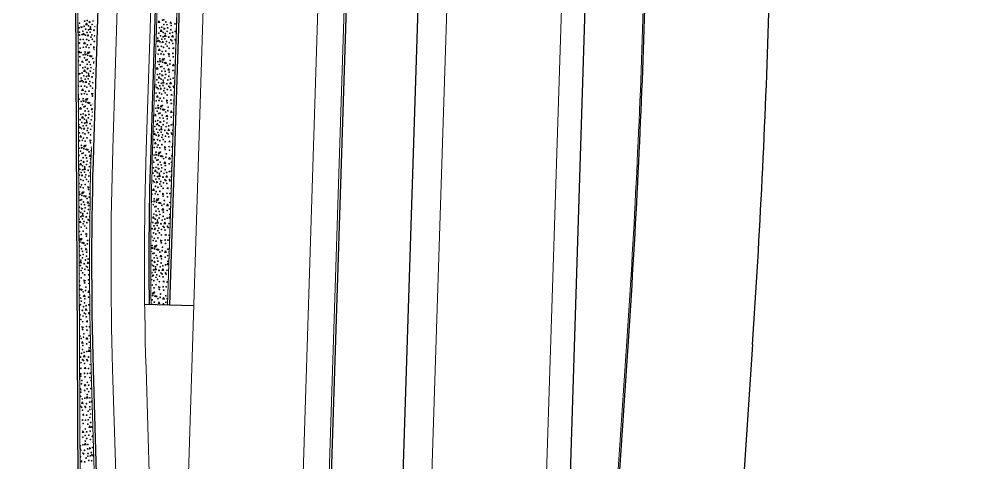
# Model space of a CAD drawing. Extents: x 2536801 to 2538856, y 7112140 to 7131569.
# Drawn here: x 2537858.2 to 2538262.4, y 7120848.1 to 7121034.2 of the extents above; entities that cross this region are included whole.
import ezdxf

# ---------------------------------------------------------------- set-up
doc = ezdxf.new("R2010")
doc.units = 0
doc.header["$LTSCALE"] = 100
doc.header["$MEASUREMENT"] = 0
for name, color, linetype, lineweight in [('D_BOC_FR', 3, 'Continuous', 13), ('D_BOC_RMP', 1, 'Continuous', 13), ('D_CTB_1', 2, 'Continuous', 0), ('D_EOS_ML', 7, 'Continuous', 30), ('D_EOS_RMP', 1, 'Continuous', 30), ('D_EOT_ML', 7, 'Continuous', 13), ('D_EOT_RMP', 1, 'Continuous', 13), ('D_FOC_FR', 3, 'Continuous', 30), ('D_RIPRAP_1', 7, 'Continuous', 0)]:
    doc.layers.add(name, color=color, linetype=linetype, lineweight=lineweight)

msp = doc.modelspace()

# ---------------------------------------------------------------- linework, layer by layer
at = {"layer": 'D_BOC_FR', "lineweight": 0}
msp.add_line((2538099.62, 7120700.95), (2538112.98, 7120901.26), dxfattribs=at)
msp.add_arc((2534162.42, 7121164.69), 3959.33, 356.18501, 358.17503, dxfattribs=at)
at = {"layer": 'D_BOC_RMP', "lineweight": 0}
msp.add_line((2537914.08, 7120979.3), (2537923.41, 7121272.16), dxfattribs=at)
at = {"layer": 'D_BOC_RMP', "lineweight": 0, "extrusion": (0, 0, -1)}
msp.add_arc((-2539396.66, 7120932.06), 1483.33, 359.32127, 1.82493, dxfattribs=at)
at = {"layer": 'D_CTB_1', "linetype": 'Continuous', "lineweight": 0, "ltscale": 0.025}
for p, q in [((2537962.61, 7120042.5), (2538047.63, 7122711.15)), ((2537920.35, 7120914.24), (2537935.63, 7121394.04)), ((2537882.54, 7121076.2), (2537885.32, 7120517.13))]:
    msp.add_line(p, q, dxfattribs=at)
at = {"layer": 'D_EOS_ML'}
for p, q in [((2537858.55, 7116745.35), (2538220.42, 7128102.78)), ((2537888.54, 7116744.4), (2538250.41, 7128101.82)), ((2538057.19, 7119839.38), (2538136.8, 7122338.12)), ((2537921.35, 7120914.21), (2537954.94, 7121968.72))]:
    msp.add_line(p, q, dxfattribs=at)
at = {"layer": 'D_EOS_RMP'}
for p, q in [((2537889.43, 7120980.09), (2537898.76, 7121272.95)), ((2537913.42, 7120979.32), (2537922.75, 7121272.18)), ((2537931.34, 7120913.89), (2537910.77, 7120914.55)), ((2537897.21, 7120622.54), (2537889.33, 7120887.17))]:
    msp.add_line(p, q, dxfattribs=at)
at = {"layer": 'D_EOS_RMP', "extrusion": (0, 0, -1)}
for radius, start in [(1508, 358.29403), (1484, 359.32127)]:
    msp.add_arc((-2539396.66, 7120932.06), radius, start, 1.82493, dxfattribs=at)
at = {"layer": 'D_EOT_ML'}
for p, q in [((2537846.56, 7116745.74), (2538208.43, 7128103.16)), ((2537900.53, 7116744.02), (2538262.4, 7128101.44)), ((2538047.19, 7119839.7), (2538192.69, 7124406.1)), ((2537920.56, 7120575.68), (2538034.73, 7124158.82))]:
    msp.add_line(p, q, dxfattribs=at)
at = {"layer": 'D_EOT_RMP'}
for p, q in [((2537897.42, 7120979.83), (2537906.75, 7121272.69)), ((2537911.42, 7120979.39), (2537920.75, 7121272.24)), ((2537906.18, 7120590.32), (2537897.33, 7120887.41)), ((2537920.17, 7120590.73), (2537911.32, 7120887.83))]:
    msp.add_line(p, q, dxfattribs=at)
at = {"layer": 'D_EOT_RMP', "extrusion": (0, 0, -1)}
for radius in [1500, 1486]:
    msp.add_arc((-2539396.66, 7120932.06), radius, 358.29403, 1.82493, dxfattribs=at)
at = {"layer": 'D_FOC_FR'}
for p, q in [((2537881.54, 7121076.19), (2537884.54, 7120472.93)), ((2538100.29, 7120700.91), (2538113.64, 7120901.23)), ((2538165.53, 7120897.76), (2538160.87, 7120827.94))]:
    msp.add_line(p, q, dxfattribs=at)
for radius, start in [(3960, 356.18518), (4012, 356.18501)]:
    msp.add_arc((2534162.42, 7121164.69), radius, start, 358.17503, dxfattribs=at)
at = {"layer": 'D_RIPRAP_1', "color": 7, "linetype": 'Continuous', "lineweight": 0}
for p, q in [((2537922.47, 7121021.91), (2537922.99, 7121022.41)), ((2537922.99, 7121022.41), (2537923.05, 7121021.78)), ((2537923.05, 7121021.78), (2537922.47, 7121021.91)), ((2537921.66, 7121002.33), (2537922.18, 7121002.82)), ((2537922.24, 7121002.19), (2537921.66, 7121002.33)), ((2537922.18, 7121002.82), (2537922.24, 7121002.19)), ((2537920.85, 7120982.74), (2537921.36, 7120983.24)), ((2537921.43, 7120982.61), (2537920.85, 7120982.74)), ((2537921.36, 7120983.24), (2537921.43, 7120982.61)), ((2537920.03, 7120963.16), (2537920.55, 7120963.65)), ((2537920.61, 7120963.02), (2537920.03, 7120963.16)), ((2537920.55, 7120963.65), (2537920.61, 7120963.02)), ((2537919.22, 7120943.57), (2537919.74, 7120944.07)), ((2537919.8, 7120943.44), (2537919.22, 7120943.57)), ((2537919.74, 7120944.07), (2537919.8, 7120943.44)), ((2537887.09, 7120926.83), (2537887.61, 7120927.33)), ((2537887.67, 7120926.7), (2537887.09, 7120926.83)), ((2537887.61, 7120927.33), (2537887.67, 7120926.7)), ((2537918.41, 7120923.99), (2537918.93, 7120924.48)), ((2537918.99, 7120923.85), (2537918.41, 7120923.99)), ((2537918.93, 7120924.48), (2537918.99, 7120923.85)), ((2537886.28, 7120907.24), (2537886.8, 7120907.74)), ((2537886.86, 7120907.11), (2537886.28, 7120907.24)), ((2537886.8, 7120907.74), (2537886.86, 7120907.11)), ((2537885.47, 7120887.66), (2537885.98, 7120888.15)), ((2537886.04, 7120887.53), (2537885.47, 7120887.66)), ((2537885.98, 7120888.15), (2537886.04, 7120887.53)), ((2537884.65, 7120868.07), (2537885.17, 7120868.57)), ((2537885.23, 7120867.94), (2537884.65, 7120868.07)), ((2537885.17, 7120868.57), (2537885.23, 7120867.94)), ((2537883.84, 7120848.49), (2537884.36, 7120848.98)), ((2537884.36, 7120848.98), (2537884.42, 7120848.36)), ((2537884.42, 7120848.36), (2537883.84, 7120848.49))]:
    msp.add_line(p, q, dxfattribs=at)
at = {"layer": 'D_RIPRAP_1', "color": 7, "lineweight": 0, "flags": 128}
for points in [[(2537913.77, 7120914.45), (2537920.35, 7120914.24), (2537932.8, 7121305.17), (2537924.44, 7121305.25)], [(2537882.54, 7121076.2), (2537885.32, 7120517.13), (2537895.68, 7120516.87), (2537896.12, 7120530.64)], [(2537896.21, 7120622.51), (2537888.33, 7120887.14)]]:
    msp.add_lwpolyline(points, dxfattribs=at)
at = {"layer": 'D_RIPRAP_1', "color": 7, "linetype": 'Continuous', "lineweight": 0, "flags": 128}
for points in [[(2537884.09, 7121030.54), (2537884.06, 7121031.21), (2537884.67, 7121030.97)], [(2537886.73, 7121031.83), (2537885.95, 7121031.86), (2537886.39, 7121032.56)], [(2537887.47, 7121032.75), (2537887.43, 7121033.42), (2537888.05, 7121033.18)], [(2537888.46, 7121029.82), (2537887.68, 7121029.85), (2537888.12, 7121030.55)], [(2537917.18, 7121032.83), (2537916.4, 7121032.86), (2537916.84, 7121033.55)], [(2537918.79, 7121029.91), (2537918.75, 7121030.58), (2537919.37, 7121030.34)], [(2537922.03, 7121032.45), (2537921.25, 7121032.49), (2537921.69, 7121033.18)], [(2537885.02, 7121027.7), (2537884.99, 7121028.37), (2537885.61, 7121028.12)], [(2537887.33, 7121027.29), (2537886.69, 7121027.08), (2537886.9, 7121027.82)], [(2537918.04, 7121028.99), (2537917.27, 7121029.02), (2537917.71, 7121029.72)], [(2537919.78, 7121026.98), (2537919, 7121027.01), (2537919.44, 7121027.71)], [(2537922.82, 7121026.72), (2537922.05, 7121026.75), (2537922.49, 7121027.44)], [(2537885.94, 7121023.91), (2537885.16, 7121023.94), (2537885.6, 7121024.64)], [(2537916.34, 7121024.85), (2537916.31, 7121025.52), (2537916.92, 7121025.28)], [(2537918.65, 7121024.45), (2537918.01, 7121024.23), (2537918.22, 7121024.98)], [(2537883.73, 7121020.05), (2537882.96, 7121020.09), (2537883.39, 7121020.78)], [(2537885.75, 7121019.09), (2537885.72, 7121019.77), (2537886.33, 7121019.52)], [(2537887.47, 7121019.77), (2537886.7, 7121019.81), (2537887.14, 7121020.5)], [(2537888.21, 7121018.35), (2537888.18, 7121019.02), (2537888.79, 7121018.78)], [(2537917.25, 7121021.07), (2537916.48, 7121021.1), (2537916.92, 7121021.79)], [(2537920.7, 7121019.29), (2537920.66, 7121019.96), (2537921.28, 7121019.71)], [(2537885.05, 7121016.08), (2537884.27, 7121016.12), (2537884.71, 7121016.81)], [(2537917.07, 7121016.25), (2537917.03, 7121016.92), (2537917.65, 7121016.68)], [(2537918.79, 7121016.93), (2537918.01, 7121016.96), (2537918.45, 7121017.66)], [(2537919.53, 7121015.51), (2537919.49, 7121016.18), (2537920.11, 7121015.94)], [(2537923.14, 7121014.65), (2537922.37, 7121014.68), (2537922.81, 7121015.37)], [(2537883.28, 7121010.95), (2537883.24, 7121011.62), (2537883.86, 7121011.38)], [(2537885.91, 7121012.25), (2537885.14, 7121012.28), (2537885.58, 7121012.97)], [(2537886.66, 7121013.17), (2537886.62, 7121013.84), (2537887.24, 7121013.6)], [(2537887.65, 7121010.24), (2537886.87, 7121010.27), (2537887.31, 7121010.96)], [(2537916.37, 7121013.24), (2537915.59, 7121013.27), (2537916.03, 7121013.97)], [(2537917.97, 7121010.33), (2537917.94, 7121011), (2537918.56, 7121010.75)], [(2537921.21, 7121012.87), (2537920.44, 7121012.9), (2537920.87, 7121013.59)], [(2537884.21, 7121008.11), (2537884.18, 7121008.78), (2537884.79, 7121008.54)], [(2537886.52, 7121007.7), (2537885.88, 7121007.49), (2537886.09, 7121008.24)], [(2537917.23, 7121009.4), (2537916.45, 7121009.44), (2537916.89, 7121010.13)], [(2537918.96, 7121007.39), (2537918.19, 7121007.43), (2537918.63, 7121008.12)], [(2537922.01, 7121007.13), (2537921.23, 7121007.16), (2537921.67, 7121007.86)], [(2537885.12, 7121004.32), (2537884.35, 7121004.36), (2537884.79, 7121005.05)], [(2537888.57, 7121002.54), (2537888.53, 7121003.21), (2537889.15, 7121002.97)], [(2537915.53, 7121005.27), (2537915.49, 7121005.94), (2537916.11, 7121005.7)], [(2537916.44, 7121001.48), (2537915.66, 7121001.51), (2537916.1, 7121002.21)], [(2537917.83, 7121004.86), (2537917.2, 7121004.65), (2537917.4, 7121005.4)], [(2537884.94, 7120999.51), (2537884.9, 7121000.18), (2537885.52, 7120999.94)], [(2537886.66, 7121000.19), (2537885.88, 7121000.22), (2537886.32, 7121000.92)], [(2537887.4, 7120998.77), (2537887.36, 7120999.44), (2537887.98, 7120999.2)], [(2537919.89, 7120999.7), (2537919.85, 7121000.37), (2537920.47, 7121000.13)], [(2537884.24, 7120996.5), (2537883.46, 7120996.53), (2537883.9, 7120997.22)], [(2537885.84, 7120993.58), (2537885.81, 7120994.25), (2537886.43, 7120994.01)], [(2537916.26, 7120996.67), (2537916.22, 7120997.34), (2537916.84, 7120997.1)], [(2537917.98, 7120997.35), (2537917.2, 7120997.38), (2537917.64, 7120998.07)], [(2537918.72, 7120995.93), (2537918.68, 7120996.6), (2537919.3, 7120996.35)], [(2537922.33, 7120995.06), (2537921.55, 7120995.09), (2537921.99, 7120995.79)], [(2537885.1, 7120992.66), (2537884.32, 7120992.69), (2537884.76, 7120993.39)], [(2537886.83, 7120990.65), (2537886.06, 7120990.68), (2537886.5, 7120991.38)], [(2537916.42, 7120989.82), (2537915.64, 7120989.85), (2537916.08, 7120990.55)], [(2537917.16, 7120990.74), (2537917.13, 7120991.41), (2537917.74, 7120991.17)], [(2537920.4, 7120993.28), (2537919.62, 7120993.32), (2537920.06, 7120994.01)], [(2537883.4, 7120988.53), (2537883.36, 7120989.2), (2537883.98, 7120988.95)], [(2537885.7, 7120988.12), (2537885.07, 7120987.91), (2537885.27, 7120988.65)], [(2537914.72, 7120985.68), (2537914.68, 7120986.35), (2537915.3, 7120986.11)], [(2537918.15, 7120987.81), (2537917.37, 7120987.84), (2537917.81, 7120988.54)], [(2537921.2, 7120987.55), (2537920.42, 7120987.58), (2537920.86, 7120988.27)], [(2537884.31, 7120984.74), (2537883.53, 7120984.77), (2537883.97, 7120985.47)], [(2537887.76, 7120982.96), (2537887.72, 7120983.63), (2537888.34, 7120983.39)], [(2537915.63, 7120981.9), (2537914.85, 7120981.93), (2537915.29, 7120982.62)], [(2537917.02, 7120985.28), (2537916.39, 7120985.06), (2537916.59, 7120985.81)], [(2537884.13, 7120979.92), (2537884.09, 7120980.59), (2537884.71, 7120980.35)], [(2537885.85, 7120980.6), (2537885.07, 7120980.64), (2537885.51, 7120981.33)], [(2537886.59, 7120979.18), (2537886.55, 7120979.85), (2537887.17, 7120979.61)], [(2537917.17, 7120977.76), (2537916.39, 7120977.79), (2537916.83, 7120978.49)], [(2537919.07, 7120980.11), (2537919.04, 7120980.78), (2537919.66, 7120980.54)], [(2537885.03, 7120974), (2537885, 7120974.67), (2537885.61, 7120974.43)], [(2537888.27, 7120976.54), (2537887.49, 7120976.57), (2537887.93, 7120977.27)], [(2537915.44, 7120977.08), (2537915.41, 7120977.75), (2537916.02, 7120977.51)], [(2537917.9, 7120976.34), (2537917.87, 7120977.01), (2537918.48, 7120976.77)], [(2537919.59, 7120973.7), (2537918.81, 7120973.73), (2537919.25, 7120974.42)], [(2537921.52, 7120975.48), (2537920.74, 7120975.51), (2537921.18, 7120976.2)], [(2537884.29, 7120973.08), (2537883.51, 7120973.11), (2537883.95, 7120973.8)], [(2537886.02, 7120971.07), (2537885.24, 7120971.1), (2537885.68, 7120971.79)], [(2537915.61, 7120970.23), (2537914.83, 7120970.27), (2537915.27, 7120970.96)], [(2537916.35, 7120971.16), (2537916.31, 7120971.83), (2537916.93, 7120971.58)], [(2537884.89, 7120968.53), (2537884.26, 7120968.32), (2537884.46, 7120969.07)], [(2537916.21, 7120965.69), (2537915.57, 7120965.48), (2537915.78, 7120966.23)], [(2537917.34, 7120968.22), (2537916.56, 7120968.26), (2537917, 7120968.95)], [(2537920.39, 7120967.96), (2537919.61, 7120967.99), (2537920.05, 7120968.69)], [(2537885.04, 7120961.02), (2537884.26, 7120961.05), (2537884.7, 7120961.75)], [(2537886.94, 7120963.37), (2537886.91, 7120964.04), (2537887.53, 7120963.8)], [(2537883.31, 7120960.34), (2537883.28, 7120961.01), (2537883.89, 7120960.77)], [(2537885.77, 7120959.6), (2537885.74, 7120960.27), (2537886.35, 7120960.03)], [(2537914.63, 7120957.5), (2537914.59, 7120958.17), (2537915.21, 7120957.93)], [(2537916.35, 7120958.18), (2537915.58, 7120958.21), (2537916.01, 7120958.9)], [(2537918.26, 7120960.53), (2537918.23, 7120961.2), (2537918.84, 7120960.96)], [(2537884.22, 7120954.41), (2537884.18, 7120955.08), (2537884.8, 7120954.84)], [(2537887.46, 7120956.95), (2537886.68, 7120956.99), (2537887.12, 7120957.68)], [(2537917.09, 7120956.75), (2537917.05, 7120957.43), (2537917.67, 7120957.18)], [(2537918.77, 7120954.11), (2537918, 7120954.15), (2537918.44, 7120954.84)], [(2537920.71, 7120955.89), (2537919.93, 7120955.92), (2537920.37, 7120956.62)], [(2537885.21, 7120951.48), (2537884.43, 7120951.51), (2537884.87, 7120952.21)], [(2537914.79, 7120950.65), (2537914.02, 7120950.68), (2537914.46, 7120951.38)], [(2537915.54, 7120951.57), (2537915.5, 7120952.24), (2537916.12, 7120952)], [(2537884.08, 7120948.95), (2537883.44, 7120948.74), (2537883.65, 7120949.48)], [(2537915.4, 7120946.11), (2537914.76, 7120945.89), (2537914.97, 7120946.64)], [(2537916.53, 7120948.64), (2537915.75, 7120948.67), (2537916.19, 7120949.37)], [(2537919.57, 7120948.38), (2537918.8, 7120948.41), (2537919.24, 7120949.1)], [(2537884.22, 7120941.43), (2537883.45, 7120941.47), (2537883.88, 7120942.16)], [(2537886.13, 7120943.79), (2537886.1, 7120944.46), (2537886.71, 7120944.21)], [(2537917.45, 7120940.94), (2537917.41, 7120941.61), (2537918.03, 7120941.37)], [(2537884.96, 7120940.01), (2537884.92, 7120940.68), (2537885.54, 7120940.44)], [(2537886.64, 7120937.37), (2537885.87, 7120937.4), (2537886.31, 7120938.1)], [(2537913.82, 7120937.91), (2537913.78, 7120938.58), (2537914.4, 7120938.34)], [(2537915.54, 7120938.59), (2537914.76, 7120938.62), (2537915.2, 7120939.32)], [(2537916.28, 7120937.17), (2537916.24, 7120937.84), (2537916.86, 7120937.6)], [(2537883.41, 7120934.83), (2537883.37, 7120935.5), (2537883.99, 7120935.26)], [(2537917.96, 7120934.53), (2537917.18, 7120934.56), (2537917.62, 7120935.25)], [(2537919.89, 7120936.31), (2537919.12, 7120936.34), (2537919.55, 7120937.03)], [(2537884.4, 7120931.9), (2537883.62, 7120931.93), (2537884.06, 7120932.62)], [(2537887.44, 7120931.63), (2537886.67, 7120931.67), (2537887.11, 7120932.36)], [(2537914.72, 7120931.99), (2537914.69, 7120932.66), (2537915.3, 7120932.41)], [(2537915.71, 7120929.05), (2537914.94, 7120929.09), (2537915.37, 7120929.78)], [(2537918.76, 7120928.79), (2537917.98, 7120928.82), (2537918.42, 7120929.52)], [(2537920.81, 7120931.12), (2537920.04, 7120931.15), (2537920.47, 7120931.85)], [(2537914.58, 7120926.52), (2537913.95, 7120926.31), (2537914.15, 7120927.06)], [(2537885.32, 7120924.2), (2537885.28, 7120924.87), (2537885.9, 7120924.63)], [(2537916.64, 7120921.36), (2537916.6, 7120922.03), (2537917.22, 7120921.79)], [(2537884.15, 7120920.43), (2537884.11, 7120921.1), (2537884.73, 7120920.85)], [(2537885.83, 7120917.78), (2537885.05, 7120917.82), (2537885.49, 7120918.51)], [(2537914.73, 7120919.01), (2537913.95, 7120919.04), (2537914.39, 7120919.73)], [(2537915.46, 7120917.58), (2537915.43, 7120918.25), (2537916.05, 7120918.01)], [(2537919.08, 7120916.72), (2537918.3, 7120916.75), (2537918.74, 7120917.45)], [(2537917.15, 7120914.94), (2537916.37, 7120914.97), (2537916.81, 7120915.67)], [(2537886.63, 7120912.05), (2537885.85, 7120912.08), (2537886.29, 7120912.78)], [(2537884.51, 7120904.62), (2537884.47, 7120905.29), (2537885.09, 7120905.04)], [(2537885.02, 7120898.2), (2537884.24, 7120898.23), (2537884.68, 7120898.93)], [(2537886.95, 7120899.98), (2537886.17, 7120900.01), (2537886.61, 7120900.7)], [(2537885.82, 7120892.46), (2537885.04, 7120892.5), (2537885.48, 7120893.19)], [(2537887.87, 7120894.79), (2537887.09, 7120894.82), (2537887.53, 7120895.52)], [(2537883.69, 7120885.03), (2537883.66, 7120885.7), (2537884.27, 7120885.46)], [(2537886.14, 7120880.39), (2537885.36, 7120880.42), (2537885.8, 7120881.12)], [(2537885, 7120872.88), (2537884.23, 7120872.91), (2537884.67, 7120873.6)], [(2537887.06, 7120875.21), (2537886.28, 7120875.24), (2537886.72, 7120875.93)], [(2537885.32, 7120860.81), (2537884.55, 7120860.84), (2537884.99, 7120861.53)], [(2537888.08, 7120862.92), (2537887.3, 7120862.95), (2537887.74, 7120863.65)], [(2537886.24, 7120855.62), (2537885.47, 7120855.65), (2537885.91, 7120856.35)], [(2537887.62, 7120853.82), (2537887.59, 7120854.49), (2537888.2, 7120854.25)], [(2537888.56, 7120850.98), (2537888.52, 7120851.65), (2537889.14, 7120851.41)]]:
    msp.add_lwpolyline(points, close=True, dxfattribs=at)
for points in [[(2537915.97, 7121028.13), (2537915.99, 7121028.13), (2537915.97, 7121028.11)], [(2537889.78, 7121022.42), (2537889.38, 7121022.13), (2537889.35, 7121022.8), (2537889.78, 7121022.63)], [(2537889.56, 7121015.72), (2537889.12, 7121015.74), (2537889.56, 7121016.44), (2537889.58, 7121016.38)], [(2537923.38, 7121009.49), (2537923.29, 7121009.49), (2537923.39, 7121009.65)], [(2537882.92, 7121000.48), (2537882.92, 7121000.47), (2537882.92, 7121000.47)], [(2537888.94, 7120996.13), (2537888.31, 7120996.16), (2537888.74, 7120996.85), (2537888.95, 7120996.42)], [(2537914.88, 7120993.85), (2537915.22, 7120994.38), (2537915.56, 7120993.66), (2537914.87, 7120993.68)], [(2537882.96, 7120991.83), (2537883.05, 7120991.8), (2537882.96, 7120991.73)], [(2537922.76, 7120989.89), (2537922.47, 7120989.91), (2537922.77, 7120990.38)], [(2537883.03, 7120977.55), (2537883.09, 7120977.64), (2537883.43, 7120976.91), (2537883.03, 7120976.93)], [(2537914.32, 7120974.67), (2537914.4, 7120974.8), (2537914.74, 7120974.07), (2537914.31, 7120974.09)], [(2537922.13, 7120970.3), (2537921.66, 7120970.32), (2537922.1, 7120971.02), (2537922.15, 7120970.9)], [(2537883.07, 7120969.41), (2537883.17, 7120969.37), (2537883.07, 7120969.3)], [(2537883.09, 7120965.77), (2537883.16, 7120965.88), (2537883.5, 7120965.15), (2537883.09, 7120965.17)], [(2537914.16, 7120966.65), (2537914.48, 7120966.53), (2537914.15, 7120966.28)], [(2537914.07, 7120962.4), (2537914.48, 7120963.04), (2537914.82, 7120962.31), (2537914.07, 7120962.34)], [(2537883.15, 7120954.2), (2537883.48, 7120953.49), (2537883.15, 7120953.5)], [(2537913.91, 7120954.52), (2537913.93, 7120954.49), (2537913.91, 7120954.49)], [(2537887.84, 7120951.24), (2537887.48, 7120951.25), (2537887.84, 7120951.82)], [(2537921.51, 7120950.71), (2537920.85, 7120950.74), (2537921.29, 7120951.43), (2537921.52, 7120950.94)], [(2537913.72, 7120943.33), (2537914, 7120942.73), (2537913.72, 7120942.74)], [(2537913.74, 7120931.58), (2537913.98, 7120931.06), (2537913.74, 7120931.07)], [(2537883.31, 7120922.07), (2537883.41, 7120921.85), (2537883.31, 7120921.85)], [(2537887.74, 7120919.56), (2537886.99, 7120919.59), (2537887.42, 7120920.29), (2537887.74, 7120919.61)], [(2537883.35, 7120912.81), (2537883.58, 7120912.31), (2537883.35, 7120912.32)], [(2537883.41, 7120901.47), (2537883.92, 7120901.27), (2537883.41, 7120900.9)], [(2537888.47, 7120882.52), (2537888.11, 7120882.54), (2537888.45, 7120883.08)], [(2537883.52, 7120878.79), (2537883.87, 7120879.34), (2537884.21, 7120878.61), (2537883.52, 7120878.64)], [(2537888.73, 7120873.63), (2537888.44, 7120873.41), (2537888.4, 7120874.08), (2537888.72, 7120873.95)], [(2537889.17, 7120858.96), (2537888.62, 7120858.98), (2537889.06, 7120859.68), (2537889.16, 7120859.47)], [(2537883.65, 7120853.69), (2537883.85, 7120854.02), (2537884.19, 7120853.29), (2537883.65, 7120853.32)]]:
    msp.add_lwpolyline(points, dxfattribs=at)
at = {"layer": 'D_RIPRAP_1', "color": 7, "linetype": 'Continuous', "lineweight": 0}
for centre, radius in [((2537883.35, 7121030.63), 0.163), ((2537883.42, 7121032.51), 0.163), ((2537885.36, 7121031.22), 0.163), ((2537885.62, 7121033.43), 0.163), ((2537886.63, 7121033.68), 0.163), ((2537887.18, 7121031.45), 0.163), ((2537888.03, 7121031.04), 0.163), ((2537888.78, 7121031.96), 0.163), ((2537889.08, 7121033.44), 0.163), ((2537916.94, 7121030.59), 0.163), ((2537917.94, 7121030.84), 0.163), ((2537918.24, 7121033.79), 0.163), ((2537918.78, 7121032.03), 0.163), ((2537918.8, 7121033.98), 0.163), ((2537919.67, 7121033.03), 0.163), ((2537920.12, 7121031.9), 0.163), ((2537920.39, 7121030.6), 0.163), ((2537921.84, 7121031.56), 0.163), ((2537923.45, 7121032.29), 0.163), ((2537883.42, 7121027.58), 0.163), ((2537883.46, 7121028.73), 0.163), ((2537884.47, 7121027.71), 0.163), ((2537884.88, 7121029.15), 0.163), ((2537885.87, 7121027.52), 0.163), ((2537886.04, 7121030.07), 0.163), ((2537886.6, 7121028.65), 0.163), ((2537887.23, 7121029.72), 0.163), ((2537887.94, 7121028.8), 0.163), ((2537888.26, 7121026.67), 0.163), ((2537888.58, 7121027.69), 0.163), ((2537889.52, 7121029.56), 0.199), ((2537916.2, 7121026.3), 0.163), ((2537916.67, 7121028.38), 0.163), ((2537917.36, 7121027.23), 0.163), ((2537918.49, 7121028.61), 0.163), ((2537918.55, 7121026.88), 0.163), ((2537919.35, 7121028.2), 0.163), ((2537920.1, 7121029.12), 0.163), ((2537920.84, 7121026.72), 0.199), ((2537921.31, 7121028.27), 0.163), ((2537921.75, 7121029.83), 0.163), ((2537922.43, 7121028.68), 0.163), ((2537923.53, 7121029.07), 0.163), ((2537883.44, 7121024.21), 0.163), ((2537883.79, 7121025.72), 0.163), ((2537885, 7121025.68), 0.163), ((2537885.06, 7121022.41), 0.163), ((2537886.27, 7121022.56), 0.163), ((2537886.44, 7121025.7), 0.163), ((2537886.74, 7121023.46), 0.163), ((2537887.38, 7121025.25), 0.163), ((2537887.43, 7121022.25), 0.163), ((2537888.24, 7121023.6), 0.163), ((2537888.84, 7121025.76), 0.163), ((2537889.67, 7121024.84), 0.163), ((2537916.31, 7121022.84), 0.163), ((2537917.19, 7121024.68), 0.163), ((2537917.76, 7121022.85), 0.163), ((2537917.91, 7121025.81), 0.163), ((2537918.69, 7121022.41), 0.163), ((2537919.25, 7121025.96), 0.163), ((2537919.57, 7121023.82), 0.163), ((2537919.9, 7121024.85), 0.163), ((2537920.16, 7121022.91), 0.163), ((2537921.08, 7121024.35), 0.163), ((2537921.68, 7121025.62), 0.163), ((2537922.16, 7121025.21), 0.163), ((2537922.52, 7121024), 0.163), ((2537923.56, 7121025.62), 0.163), ((2537883.55, 7121018.48), 0.163), ((2537883.77, 7121022.1), 0.163), ((2537884.14, 7121020.23), 0.163), ((2537884.97, 7121019.27), 0.163), ((2537885.83, 7121020.46), 0.163), ((2537886.88, 7121019.06), 0.163), ((2537887.65, 7121020.41), 0.163), ((2537887.78, 7121018.78), 0.163), ((2537916.37, 7121019.57), 0.163), ((2537917.59, 7121019.71), 0.163), ((2537918.06, 7121020.62), 0.163), ((2537918.74, 7121019.41), 0.163), ((2537919.55, 7121020.76), 0.163), ((2537920.99, 7121021.99), 0.163), ((2537920.98, 7121018.71), 0.163), ((2537922.56, 7121019.9), 0.163), ((2537922.76, 7121018.44), 0.163), ((2537883.75, 7121014.99), 0.163), ((2537885.52, 7121018.01), 0.163), ((2537886.11, 7121017.05), 0.163), ((2537886.65, 7121015.28), 0.163), ((2537886.67, 7121017.24), 0.163), ((2537887.54, 7121016.28), 0.163), ((2537887.99, 7121015.16), 0.163), ((2537889.05, 7121017.71), 0.163), ((2537916.28, 7121016.42), 0.163), ((2537916.84, 7121015.17), 0.163), ((2537917.15, 7121017.62), 0.163), ((2537917.43, 7121014.21), 0.163), ((2537917.99, 7121014.4), 0.163), ((2537918.2, 7121016.21), 0.163), ((2537918.97, 7121017.56), 0.163), ((2537919.09, 7121015.94), 0.163), ((2537920.37, 7121014.87), 0.163), ((2537921.3, 7121015.44), 0.163), ((2537921.44, 7121016.86), 0.163), ((2537884.54, 7121011.63), 0.163), ((2537884.81, 7121013.85), 0.163), ((2537885.23, 7121010.48), 0.163), ((2537885.81, 7121014.09), 0.163), ((2537886.36, 7121011.87), 0.163), ((2537886.42, 7121010.14), 0.163), ((2537887.22, 7121011.46), 0.163), ((2537887.97, 7121012.38), 0.163), ((2537888.26, 7121013.86), 0.163), ((2537889.18, 7121011.53), 0.163), ((2537916.13, 7121011.01), 0.163), ((2537917.13, 7121011.25), 0.163), ((2537917.96, 7121012.44), 0.163), ((2537918.86, 7121013.44), 0.163), ((2537919.31, 7121012.32), 0.163), ((2537919.58, 7121011.01), 0.163), ((2537920.93, 7121010.25), 0.163), ((2537921.03, 7121011.97), 0.163), ((2537922.63, 7121012.7), 0.163), ((2537883.66, 7121008.12), 0.163), ((2537884.07, 7121009.56), 0.163), ((2537884.18, 7121006.09), 0.163), ((2537885.06, 7121007.94), 0.163), ((2537885.63, 7121006.11), 0.163), ((2537885.78, 7121009.06), 0.163), ((2537887.12, 7121009.22), 0.163), ((2537887.44, 7121007.08), 0.163), ((2537887.77, 7121008.1), 0.163), ((2537888.03, 7121006.17), 0.163), ((2537888.71, 7121009.97), 0.199), ((2537888.95, 7121007.6), 0.163), ((2537915.86, 7121008.79), 0.163), ((2537916.55, 7121007.64), 0.163), ((2537917.1, 7121006.22), 0.163), ((2537917.68, 7121009.02), 0.163), ((2537917.73, 7121007.3), 0.163), ((2537918.44, 7121006.38), 0.163), ((2537918.53, 7121008.62), 0.163), ((2537919.28, 7121009.54), 0.163), ((2537920.02, 7121007.13), 0.199), ((2537920.5, 7121008.69), 0.163), ((2537920.87, 7121006.04), 0.163), ((2537921.62, 7121009.09), 0.163), ((2537922.71, 7121009.48), 0.163), ((2537922.75, 7121006.04), 0.163), ((2537884.24, 7121002.83), 0.163), ((2537885.46, 7121002.97), 0.163), ((2537885.93, 7121003.87), 0.163), ((2537886.56, 7121005.67), 0.163), ((2537886.61, 7121002.67), 0.163), ((2537887.42, 7121004.01), 0.163), ((2537888.86, 7121005.25), 0.163), ((2537915.5, 7121003.25), 0.163), ((2537916.38, 7121005.09), 0.163), ((2537916.94, 7121003.27), 0.163), ((2537917.88, 7121002.83), 0.163), ((2537918.76, 7121004.24), 0.163), ((2537919.08, 7121005.26), 0.163), ((2537919.35, 7121003.33), 0.163), ((2537920.17, 7121002.41), 0.163), ((2537920.27, 7121004.76), 0.163), ((2537921.34, 7121005.63), 0.163), ((2537921.71, 7121004.42), 0.163), ((2537923.01, 7121005.6), 0.163), ((2537883.33, 7121000.64), 0.163), ((2537884.15, 7120999.68), 0.163), ((2537884.71, 7120998.42), 0.163), ((2537885.02, 7121000.87), 0.163), ((2537886.07, 7120999.47), 0.163), ((2537886.84, 7121000.82), 0.163), ((2537886.96, 7120999.2), 0.163), ((2537888.24, 7120998.13), 0.163), ((2537888.85, 7121001.97), 0.163), ((2537915.56, 7120999.99), 0.163), ((2537916.33, 7120998.03), 0.163), ((2537916.78, 7121000.13), 0.163), ((2537917.24, 7121001.03), 0.163), ((2537917.93, 7120999.82), 0.163), ((2537918.15, 7120997.98), 0.163), ((2537918.74, 7121001.17), 0.163), ((2537920.17, 7120999.13), 0.163), ((2537921.75, 7121000.31), 0.163), ((2537921.95, 7120998.86), 0.163), ((2537884, 7120994.26), 0.163), ((2537885, 7120994.51), 0.163), ((2537885.3, 7120997.47), 0.163), ((2537885.83, 7120995.7), 0.163), ((2537885.86, 7120997.66), 0.163), ((2537886.73, 7120996.7), 0.163), ((2537887.18, 7120995.57), 0.163), ((2537887.45, 7120994.27), 0.163), ((2537915.47, 7120996.84), 0.163), ((2537916.02, 7120995.58), 0.163), ((2537916.62, 7120994.62), 0.163), ((2537917.18, 7120994.81), 0.163), ((2537917.39, 7120996.63), 0.163), ((2537918.28, 7120996.36), 0.163), ((2537919.55, 7120995.29), 0.163), ((2537920.48, 7120995.85), 0.163), ((2537920.63, 7120997.27), 0.163), ((2537883.26, 7120989.98), 0.163), ((2537883.73, 7120992.05), 0.163), ((2537884.42, 7120990.9), 0.163), ((2537885.55, 7120992.28), 0.163), ((2537885.6, 7120990.55), 0.163), ((2537886.4, 7120991.87), 0.163), ((2537887.15, 7120992.79), 0.163), ((2537887.89, 7120990.39), 0.199), ((2537888.37, 7120991.95), 0.163), ((2537915.31, 7120991.42), 0.163), ((2537916.32, 7120991.67), 0.163), ((2537917.15, 7120992.86), 0.163), ((2537918.05, 7120993.86), 0.163), ((2537918.47, 7120989.95), 0.163), ((2537918.5, 7120992.73), 0.163), ((2537918.77, 7120991.43), 0.163), ((2537920.12, 7120990.66), 0.163), ((2537920.21, 7120992.39), 0.163), ((2537921.82, 7120993.12), 0.163), ((2537921.9, 7120989.9), 0.163), ((2537883.37, 7120986.51), 0.163), ((2537884.25, 7120988.35), 0.163), ((2537884.81, 7120986.53), 0.163), ((2537884.97, 7120989.48), 0.163), ((2537885.75, 7120986.08), 0.163), ((2537886.31, 7120989.63), 0.163), ((2537886.63, 7120987.5), 0.163), ((2537886.95, 7120988.52), 0.163), ((2537887.22, 7120986.59), 0.163), ((2537888.14, 7120988.02), 0.163), ((2537915.05, 7120989.21), 0.163), ((2537915.73, 7120988.06), 0.163), ((2537916.29, 7120986.64), 0.163), ((2537916.87, 7120989.44), 0.163), ((2537916.92, 7120987.71), 0.163), ((2537917.63, 7120986.79), 0.163), ((2537917.72, 7120989.03), 0.163), ((2537919.21, 7120987.55), 0.199), ((2537919.69, 7120989.1), 0.163), ((2537920.05, 7120986.45), 0.163), ((2537920.53, 7120986.04), 0.163), ((2537920.81, 7120989.51), 0.163), ((2537921.94, 7120986.45), 0.163), ((2537922.19, 7120986.01), 0.163), ((2537883.43, 7120983.24), 0.163), ((2537884.65, 7120983.39), 0.163), ((2537885.11, 7120984.29), 0.163), ((2537885.8, 7120983.08), 0.163), ((2537886.61, 7120984.43), 0.163), ((2537888.04, 7120985.67), 0.163), ((2537888.04, 7120982.38), 0.163), ((2537915.56, 7120985.51), 0.163), ((2537916.13, 7120983.68), 0.163), ((2537917.07, 7120983.24), 0.163), ((2537917.95, 7120984.65), 0.163), ((2537918.27, 7120985.68), 0.163), ((2537918.53, 7120983.74), 0.163), ((2537919.36, 7120982.82), 0.163), ((2537919.46, 7120985.18), 0.163), ((2537920.89, 7120984.83), 0.163), ((2537883.34, 7120980.1), 0.163), ((2537883.89, 7120978.84), 0.163), ((2537884.2, 7120981.29), 0.163), ((2537884.49, 7120977.88), 0.163), ((2537885.05, 7120978.07), 0.163), ((2537885.26, 7120979.89), 0.163), ((2537886.03, 7120981.24), 0.163), ((2537886.15, 7120979.61), 0.163), ((2537887.42, 7120978.54), 0.163), ((2537914.75, 7120980.4), 0.163), ((2537915.52, 7120978.45), 0.163), ((2537915.96, 7120980.54), 0.163), ((2537916.43, 7120981.45), 0.163), ((2537917.12, 7120980.24), 0.163), ((2537917.34, 7120978.39), 0.163), ((2537917.93, 7120981.59), 0.163), ((2537919.36, 7120979.54), 0.163), ((2537920.94, 7120980.73), 0.163), ((2537921.14, 7120979.27), 0.163), ((2537922.19, 7120980.63), 0.163), ((2537884.19, 7120974.92), 0.163), ((2537885.02, 7120976.11), 0.163), ((2537885.92, 7120977.11), 0.163), ((2537886.37, 7120975.99), 0.163), ((2537886.64, 7120974.69), 0.163), ((2537887.99, 7120973.92), 0.163), ((2537888.08, 7120975.64), 0.163), ((2537914.66, 7120977.25), 0.163), ((2537915.21, 7120976), 0.163), ((2537915.81, 7120975.04), 0.163), ((2537916.37, 7120975.23), 0.163), ((2537916.57, 7120977.04), 0.163), ((2537917.24, 7120974.27), 0.163), ((2537917.47, 7120976.77), 0.163), ((2537918.74, 7120975.7), 0.163), ((2537919.67, 7120976.27), 0.163), ((2537919.82, 7120977.69), 0.163), ((2537922.03, 7120974.16), 0.163), ((2537922.1, 7120976.92), 0.163), ((2537883.6, 7120971.31), 0.163), ((2537884.16, 7120969.89), 0.163), ((2537884.74, 7120972.7), 0.163), ((2537884.79, 7120970.97), 0.163), ((2537885.5, 7120970.05), 0.163), ((2537885.59, 7120972.29), 0.163), ((2537886.34, 7120973.21), 0.163), ((2537887.08, 7120970.8), 0.199), ((2537887.56, 7120972.36), 0.163), ((2537887.92, 7120969.71), 0.163), ((2537914.5, 7120971.84), 0.163), ((2537915.5, 7120972.08), 0.163), ((2537916.05, 7120969.85), 0.163), ((2537916.34, 7120973.27), 0.163), ((2537917.66, 7120970.37), 0.163), ((2537917.68, 7120973.15), 0.163), ((2537917.96, 7120971.84), 0.163), ((2537919.31, 7120971.08), 0.163), ((2537919.4, 7120972.8), 0.163), ((2537919.99, 7120969.92), 0.163), ((2537921.01, 7120973.53), 0.163), ((2537921.09, 7120970.31), 0.163), ((2537883.43, 7120968.77), 0.163), ((2537884, 7120966.94), 0.163), ((2537884.94, 7120966.5), 0.163), ((2537885.82, 7120967.91), 0.163), ((2537886.14, 7120968.93), 0.163), ((2537886.4, 7120967), 0.163), ((2537887.23, 7120966.08), 0.163), ((2537887.33, 7120968.43), 0.163), ((2537914.75, 7120965.92), 0.163), ((2537914.92, 7120968.47), 0.163), ((2537915.47, 7120967.05), 0.163), ((2537916.11, 7120968.13), 0.163), ((2537916.81, 7120967.21), 0.163), ((2537916.91, 7120969.45), 0.163), ((2537917.46, 7120966.09), 0.163), ((2537918.4, 7120967.96), 0.199), ((2537918.87, 7120969.52), 0.163), ((2537919.24, 7120966.87), 0.163), ((2537919.72, 7120966.46), 0.163), ((2537921.12, 7120966.87), 0.163), ((2537921.38, 7120966.43), 0.163), ((2537921.77, 7120967.99), 0.163), ((2537883.39, 7120961.7), 0.163), ((2537883.83, 7120963.8), 0.163), ((2537884.3, 7120964.7), 0.163), ((2537884.99, 7120963.49), 0.163), ((2537885.21, 7120961.65), 0.163), ((2537885.8, 7120964.84), 0.163), ((2537887.23, 7120962.8), 0.163), ((2537915.32, 7120964.1), 0.163), ((2537915.62, 7120961.86), 0.163), ((2537916.26, 7120963.66), 0.163), ((2537917.12, 7120962), 0.163), ((2537917.14, 7120965.07), 0.163), ((2537917.72, 7120964.16), 0.163), ((2537918.55, 7120963.24), 0.163), ((2537918.65, 7120965.59), 0.163), ((2537920.08, 7120965.25), 0.163), ((2537883.68, 7120958.29), 0.163), ((2537884.24, 7120958.49), 0.163), ((2537884.44, 7120960.3), 0.163), ((2537885.11, 7120957.53), 0.163), ((2537885.34, 7120960.03), 0.163), ((2537886.61, 7120958.96), 0.163), ((2537887.54, 7120959.52), 0.163), ((2537887.69, 7120960.94), 0.163), ((2537914.71, 7120958.86), 0.163), ((2537915.15, 7120960.96), 0.163), ((2537916.3, 7120960.65), 0.163), ((2537916.53, 7120958.81), 0.163), ((2537918.54, 7120959.96), 0.163), ((2537919.01, 7120958.1), 0.163), ((2537920.13, 7120961.14), 0.163), ((2537920.32, 7120959.69), 0.163), ((2537921.37, 7120961.05), 0.163), ((2537883.37, 7120955.34), 0.163), ((2537884.21, 7120956.53), 0.163), ((2537885.53, 7120953.62), 0.163), ((2537885.55, 7120956.4), 0.163), ((2537885.83, 7120955.1), 0.163), ((2537887.18, 7120954.33), 0.163), ((2537887.27, 7120956.06), 0.163), ((2537914.4, 7120956.41), 0.163), ((2537914.99, 7120955.45), 0.163), ((2537915.53, 7120953.69), 0.163), ((2537915.55, 7120955.64), 0.163), ((2537915.76, 7120957.46), 0.163), ((2537916.42, 7120954.69), 0.163), ((2537916.66, 7120957.19), 0.163), ((2537916.87, 7120953.56), 0.163), ((2537917.93, 7120956.12), 0.163), ((2537918.86, 7120956.68), 0.163), ((2537920.19, 7120953.95), 0.163), ((2537921.21, 7120954.57), 0.163), ((2537921.28, 7120957.34), 0.163), ((2537883.34, 7120950.31), 0.163), ((2537883.92, 7120953.11), 0.163), ((2537883.98, 7120951.38), 0.163), ((2537884.68, 7120950.46), 0.163), ((2537884.78, 7120952.7), 0.163), ((2537886.27, 7120951.22), 0.199), ((2537886.74, 7120952.77), 0.163), ((2537887.11, 7120950.12), 0.163), ((2537887.59, 7120949.72), 0.163), ((2537914.69, 7120952.5), 0.163), ((2537915.24, 7120950.27), 0.163), ((2537916.09, 7120949.86), 0.163), ((2537916.84, 7120950.78), 0.163), ((2537917.14, 7120952.26), 0.163), ((2537918.06, 7120949.93), 0.163), ((2537918.49, 7120951.49), 0.163), ((2537918.59, 7120953.22), 0.163), ((2537919.18, 7120950.34), 0.163), ((2537920.28, 7120950.73), 0.163), ((2537921.27, 7120952.22), 0.163), ((2537884.13, 7120946.91), 0.163), ((2537885.01, 7120948.33), 0.163), ((2537885.33, 7120949.35), 0.163), ((2537885.59, 7120947.42), 0.163), ((2537886.42, 7120946.49), 0.163), ((2537886.52, 7120948.85), 0.163), ((2537913.94, 7120946.34), 0.163), ((2537914.11, 7120948.89), 0.163), ((2537914.66, 7120947.47), 0.163), ((2537915.29, 7120948.54), 0.163), ((2537916, 7120947.62), 0.163), ((2537916.32, 7120945.48), 0.163), ((2537916.65, 7120946.51), 0.163), ((2537917.59, 7120948.38), 0.199), ((2537917.83, 7120946), 0.163), ((2537918.43, 7120947.28), 0.163), ((2537918.91, 7120946.87), 0.163), ((2537919.27, 7120945.66), 0.163), ((2537920.31, 7120947.28), 0.163), ((2537920.57, 7120946.84), 0.163), ((2537920.96, 7120948.41), 0.163), ((2537883.49, 7120945.12), 0.163), ((2537884.17, 7120943.91), 0.163), ((2537884.4, 7120942.06), 0.163), ((2537884.99, 7120945.26), 0.163), ((2537886.41, 7120943.21), 0.163), ((2537886.88, 7120941.36), 0.163), ((2537914.34, 7120941.37), 0.163), ((2537914.5, 7120944.51), 0.163), ((2537914.8, 7120942.28), 0.163), ((2537915.44, 7120944.07), 0.163), ((2537916.3, 7120942.42), 0.163), ((2537916.91, 7120944.57), 0.163), ((2537917.74, 7120943.65), 0.163), ((2537919.31, 7120941.56), 0.163), ((2537920.56, 7120941.46), 0.163), ((2537921.01, 7120943.54), 0.163), ((2537883.42, 7120938.9), 0.163), ((2537883.63, 7120940.72), 0.163), ((2537884.29, 7120937.94), 0.163), ((2537884.53, 7120940.44), 0.163), ((2537885.8, 7120939.37), 0.163), ((2537886.73, 7120939.94), 0.163), ((2537913.89, 7120939.28), 0.163), ((2537914.95, 7120937.87), 0.163), ((2537915.49, 7120941.07), 0.163), ((2537915.72, 7120939.22), 0.163), ((2537915.84, 7120937.6), 0.163), ((2537917.73, 7120940.37), 0.163), ((2537918.19, 7120938.52), 0.163), ((2537919.51, 7120940.1), 0.163), ((2537920.47, 7120937.75), 0.163), ((2537883.4, 7120936.94), 0.163), ((2537884.71, 7120934.04), 0.163), ((2537884.74, 7120936.82), 0.163), ((2537885.01, 7120935.52), 0.163), ((2537886.36, 7120934.75), 0.163), ((2537886.46, 7120936.47), 0.163), ((2537887.05, 7120933.6), 0.163), ((2537914.18, 7120935.87), 0.163), ((2537914.71, 7120934.1), 0.163), ((2537914.74, 7120936.06), 0.163), ((2537915.61, 7120935.1), 0.163), ((2537916.06, 7120933.98), 0.163), ((2537917.12, 7120936.53), 0.163), ((2537917.77, 7120933.63), 0.163), ((2537918.05, 7120937.1), 0.163), ((2537919.38, 7120934.36), 0.163), ((2537920.4, 7120934.99), 0.163), ((2537883.87, 7120930.88), 0.163), ((2537883.96, 7120933.12), 0.163), ((2537884.52, 7120929.76), 0.163), ((2537885.46, 7120931.63), 0.199), ((2537885.7, 7120929.26), 0.163), ((2537885.93, 7120933.19), 0.163), ((2537886.3, 7120930.54), 0.163), ((2537886.78, 7120930.13), 0.163), ((2537914.43, 7120930.68), 0.163), ((2537915.28, 7120930.28), 0.163), ((2537916.03, 7120931.2), 0.163), ((2537916.33, 7120932.67), 0.163), ((2537917.25, 7120930.35), 0.163), ((2537917.68, 7120931.91), 0.163), ((2537918.37, 7120930.75), 0.163), ((2537919.46, 7120931.14), 0.163), ((2537920.45, 7120932.63), 0.163), ((2537884.17, 7120925.67), 0.163), ((2537884.19, 7120928.74), 0.163), ((2537884.78, 7120927.83), 0.163), ((2537885.61, 7120926.91), 0.163), ((2537887.14, 7120928.92), 0.163), ((2537914.48, 7120928.96), 0.163), ((2537915.19, 7120928.04), 0.163), ((2537915.51, 7120925.9), 0.163), ((2537915.83, 7120926.92), 0.163), ((2537916.77, 7120928.79), 0.199), ((2537917.02, 7120926.42), 0.163), ((2537917.61, 7120927.7), 0.163), ((2537918.09, 7120927.29), 0.163), ((2537918.45, 7120926.08), 0.163), ((2537919.5, 7120927.7), 0.163), ((2537919.76, 7120927.26), 0.163), ((2537920.14, 7120928.82), 0.163), ((2537883.59, 7120922.48), 0.163), ((2537885.6, 7120923.63), 0.163), ((2537886.06, 7120921.77), 0.163), ((2537887.18, 7120924.81), 0.163), ((2537887.38, 7120923.36), 0.163), ((2537913.99, 7120922.69), 0.163), ((2537914.63, 7120924.49), 0.163), ((2537914.68, 7120921.48), 0.163), ((2537915.49, 7120922.83), 0.163), ((2537916.09, 7120924.99), 0.163), ((2537916.92, 7120924.07), 0.163), ((2537918.5, 7120921.97), 0.163), ((2537919.75, 7120921.88), 0.163), ((2537920.2, 7120923.95), 0.163), ((2537883.71, 7120920.86), 0.163), ((2537883.93, 7120917.23), 0.163), ((2537884.99, 7120919.79), 0.163), ((2537885.92, 7120920.35), 0.163), ((2537887.25, 7120917.62), 0.163), ((2537914.13, 7120918.29), 0.163), ((2537914.9, 7120919.64), 0.163), ((2537915.03, 7120918.02), 0.163), ((2537916.92, 7120920.79), 0.163), ((2537917.23, 7120917.51), 0.163), ((2537917.38, 7120918.93), 0.163), ((2537918.7, 7120920.52), 0.163), ((2537919.66, 7120918.17), 0.163), ((2537883.9, 7120914.45), 0.163), ((2537884.2, 7120915.93), 0.163), ((2537885.12, 7120913.6), 0.163), ((2537885.55, 7120915.16), 0.163), ((2537885.64, 7120916.89), 0.163), ((2537886.24, 7120914.01), 0.163), ((2537887.33, 7120914.4), 0.163), ((2537913.93, 7120916.47), 0.163), ((2537914.8, 7120915.52), 0.163), ((2537916.3, 7120916.95), 0.163), ((2537918.57, 7120914.78), 0.163), ((2537919.59, 7120915.4), 0.163), ((2537920.21, 7120916.96), 0.163), ((2537883.7, 7120910.18), 0.163), ((2537884.64, 7120912.05), 0.199), ((2537884.89, 7120909.68), 0.163), ((2537885.48, 7120910.95), 0.163), ((2537885.96, 7120910.54), 0.163), ((2537886.32, 7120909.33), 0.163), ((2537887.37, 7120910.95), 0.163), ((2537887.63, 7120910.51), 0.163), ((2537883.96, 7120908.25), 0.163), ((2537884.79, 7120907.32), 0.163), ((2537886.37, 7120905.23), 0.163), ((2537887.62, 7120905.14), 0.163), ((2537884.79, 7120904.04), 0.163), ((2537885.25, 7120902.19), 0.163), ((2537886.57, 7120903.77), 0.163), ((2537887.53, 7120901.42), 0.163), ((2537884.17, 7120900.2), 0.163), ((2537884.83, 7120897.3), 0.163), ((2537885.1, 7120900.77), 0.163), ((2537886.44, 7120898.03), 0.163), ((2537887.46, 7120898.66), 0.163), ((2537884.3, 7120894.02), 0.163), ((2537884.74, 7120895.58), 0.163), ((2537885.42, 7120894.43), 0.163), ((2537886.52, 7120894.81), 0.163), ((2537887.51, 7120896.3), 0.163), ((2537883.83, 7120892.46), 0.199), ((2537884.08, 7120890.09), 0.163), ((2537884.67, 7120891.37), 0.163), ((2537885.15, 7120890.96), 0.163), ((2537885.51, 7120889.75), 0.163), ((2537886.55, 7120891.37), 0.163), ((2537886.81, 7120890.93), 0.163), ((2537887.2, 7120892.49), 0.163), ((2537887.89, 7120889.28), 0.163), ((2537883.98, 7120887.74), 0.163), ((2537885.56, 7120885.64), 0.163), ((2537886.81, 7120885.55), 0.163), ((2537887.26, 7120887.63), 0.163), ((2537887.89, 7120885.66), 0.163), ((2537883.97, 7120884.46), 0.163), ((2537884.29, 7120881.18), 0.163), ((2537884.44, 7120882.6), 0.163), ((2537885.76, 7120884.19), 0.163), ((2537886.72, 7120881.84), 0.163), ((2537887.77, 7120883.85), 0.163), ((2537884.02, 7120877.72), 0.163), ((2537885.63, 7120878.45), 0.163), ((2537886.64, 7120879.08), 0.163), ((2537886.7, 7120876.72), 0.163), ((2537887.27, 7120877.91), 0.163), ((2537887.27, 7120880.63), 0.163), ((2537888.15, 7120879.24), 0.163), ((2537883.92, 7120875.99), 0.163), ((2537884.61, 7120874.84), 0.163), ((2537885.71, 7120875.23), 0.163), ((2537886.39, 7120872.91), 0.163), ((2537887.69, 7120873.5), 0.163), ((2537887.77, 7120875.38), 0.163), ((2537883.86, 7120871.78), 0.163), ((2537884.34, 7120871.37), 0.163), ((2537884.7, 7120870.16), 0.163), ((2537885.74, 7120871.78), 0.163), ((2537886, 7120871.34), 0.163), ((2537887.08, 7120869.7), 0.163), ((2537887.77, 7120870.45), 0.163), ((2537887.8, 7120871.6), 0.163), ((2537884.74, 7120866.06), 0.163), ((2537884.94, 7120864.6), 0.163), ((2537885.99, 7120865.97), 0.163), ((2537886.45, 7120868.04), 0.163), ((2537887.08, 7120866.07), 0.163), ((2537887.79, 7120867.08), 0.163), ((2537888.11, 7120864.97), 0.163), ((2537888.13, 7120868.58), 0.163), ((2537885.9, 7120862.25), 0.163), ((2537886.46, 7120861.04), 0.163), ((2537886.96, 7120864.26), 0.163), ((2537887.9, 7120861.35), 0.163), ((2537888.49, 7120863.1), 0.163), ((2537884.81, 7120858.86), 0.163), ((2537885.83, 7120859.49), 0.163), ((2537885.88, 7120857.13), 0.163), ((2537886.45, 7120858.32), 0.163), ((2537887.34, 7120859.66), 0.163), ((2537888.1, 7120857.86), 0.163), ((2537884.89, 7120855.64), 0.163), ((2537885.58, 7120853.32), 0.163), ((2537886.88, 7120853.92), 0.163), ((2537886.95, 7120855.79), 0.163), ((2537888.89, 7120854.5), 0.163), ((2537883.88, 7120850.58), 0.163), ((2537884.93, 7120852.2), 0.163), ((2537885.19, 7120851.76), 0.163), ((2537885.63, 7120848.46), 0.163), ((2537886.26, 7120850.11), 0.163), ((2537886.95, 7120850.86), 0.163), ((2537886.99, 7120852.01), 0.163), ((2537887.32, 7120849), 0.163), ((2537888.01, 7120850.99), 0.163), ((2537888.41, 7120852.43), 0.163), ((2537888.53, 7120848.96), 0.163)]:
    msp.add_circle(centre, radius, dxfattribs=at)
for centre, start, end in [((2537889.99, 7121031.12), 67.2809, 289.0693), ((2537882.73, 7121026.83), 288.5312, 72.0399), ((2537889.77, 7121027.19), 9.2483, 347.1018), ((2537882.73, 7121023.2), 295.5295, 65.0416), ((2537915.79, 7121024.87), 295.6267, 60.7234), ((2537923.82, 7121025.18), 66.0917, 290.2585), ((2537889.66, 7121021.55), 57.0446, 299.3056), ((2537923.81, 7121019.8), 127.3069, 229.0433), ((2537882.99, 7121016.79), 193.5908, 166.9802), ((2537923.72, 7121016.09), 141.7195, 214.6306), ((2537889.62, 7121013.09), 144.8185, 211.5316), ((2537923.65, 7121013.33), 153.8025, 202.5476), ((2537882.98, 7121006.13), 236.9709, 123.6001), ((2537915.39, 7121006.72), 232.1109, 124.2393), ((2537923.4, 7121007.16), 121.2955, 235.0547), ((2537882.95, 7121002.51), 252.5907, 107.9803), ((2537889.17, 7120998.69), 152.9316, 203.4185), ((2537923, 7121000.22), 56.4078, 299.9424), ((2537882.94, 7120995.41), 270.4671, 90.104), ((2537888.9, 7120995.23), 83.2709, 273.0793), ((2537922.91, 7120996.51), 67.4883, 288.8618), ((2537888.8, 7120993.5), 69.3723, 286.9779), ((2537922.84, 7120993.74), 73.893, 282.4571), ((2537922.89, 7120991.39), 120.461, 235.8892), ((2537882.85, 7120988.54), 320.7273, 39.8437), ((2537888.74, 7120989.29), 93.4123, 262.9378), ((2537914.57, 7120987.13), 302.8476, 53.5025), ((2537922.58, 7120987.58), 50.5004, 305.8497), ((2537914.69, 7120983.67), 212.9906, 143.3596), ((2537922.64, 7120982.71), 131.3043, 225.0458), ((2537888.35, 7120979.11), 71.0774, 286.1652), ((2537888.5, 7120980.53), 109.9276, 246.4226), ((2537883.18, 7120974.68), 212.007, 148.564), ((2537882.92, 7120972.46), 328.3456, 32.2254), ((2537922.08, 7120971.8), 49.6079, 306.7423), ((2537914.23, 7120969.62), 263.822, 93.8589), ((2537921.83, 7120963.12), 59.8854, 296.4648), ((2537883.08, 7120959.25), 284.45, 76.121), ((2537913.85, 7120957.67), 322.7686, 34.9123), ((2537913.93, 7120960.82), 309.7947, 47.8862), ((2537921.84, 7120956.13), 162.9748, 193.3753), ((2537887.86, 7120953.18), 95.6201, 263.8341), ((2537883.19, 7120947.36), 267.6661, 92.9049), ((2537887.95, 7120948.51), 139.87, 219.5842), ((2537883.11, 7120933.52), 327.4928, 33.0783), ((2537913.59, 7120936.83), 333.675, 26.5113), ((2537921.03, 7120936.54), 77.0728, 279.2774), ((2537921.02, 7120933.82), 106.1753, 250.1749), ((2537883.16, 7120931.8), 305.1841, 55.3869), ((2537913.88, 7120932.91), 209.9351, 150.2511), ((2537883.31, 7120927.33), 258.5146, 102.0565), ((2537913.85, 7120927.88), 231.0995, 129.0868), ((2537920.83, 7120925.61), 137.3145, 219.0357), ((2537883.36, 7120924.32), 246.5136, 114.0575), ((2537913.69, 7120924.93), 291.2033, 68.9829), ((2537883.48, 7120918.36), 198.7394, 161.8317), ((2537913.9, 7120914.52), 333.8362, 144.5833), ((2537915.25, 7120914.39), 3.73, 172.6202), ((2537920.21, 7120914.24), 30.1201, 173.3931), ((2537883.38, 7120909.15), 267.098, 93.473), ((2537888.01, 7120912.08), 149.1482, 212.9445), ((2537883.36, 7120906.09), 279.2337, 81.3373), ((2537888.07, 7120907.21), 131.4441, 230.6486), ((2537888.08, 7120897.49), 67.6306, 294.4621), ((2537888.08, 7120900.21), 87.4572, 274.6355), ((2537883.39, 7120896.35), 287.3875, 73.1836), ((2537883.36, 7120880.62), 339.6461, 20.9249), ((2537883.49, 7120874.43), 288.7732, 71.7979), ((2537888.82, 7120870.58), 89.3673, 274.0446), ((2537883.62, 7120863.02), 261.8128, 98.7583), ((2537883.48, 7120861.6), 323.1545, 37.4166), ((2537889.15, 7120856.72), 59.9257, 303.4862), ((2537883.8, 7120855.26), 192.1285, 168.4426), ((2537883.52, 7120851.79), 324.0904, 36.4806), ((2537889.4, 7120850.8), 87.8157, 275.5963)]:
    msp.add_arc(centre, 0.163, start, end, dxfattribs=at)
at = {"layer": 'D_RIPRAP_1', "color": 7, "lineweight": 0, "extrusion": (0, 0, -1)}
msp.add_arc((-2539396.66, 7120932.06), 1509, 358.29403, 1.82493, dxfattribs=at)

doc.saveas('drawing.dxf')
